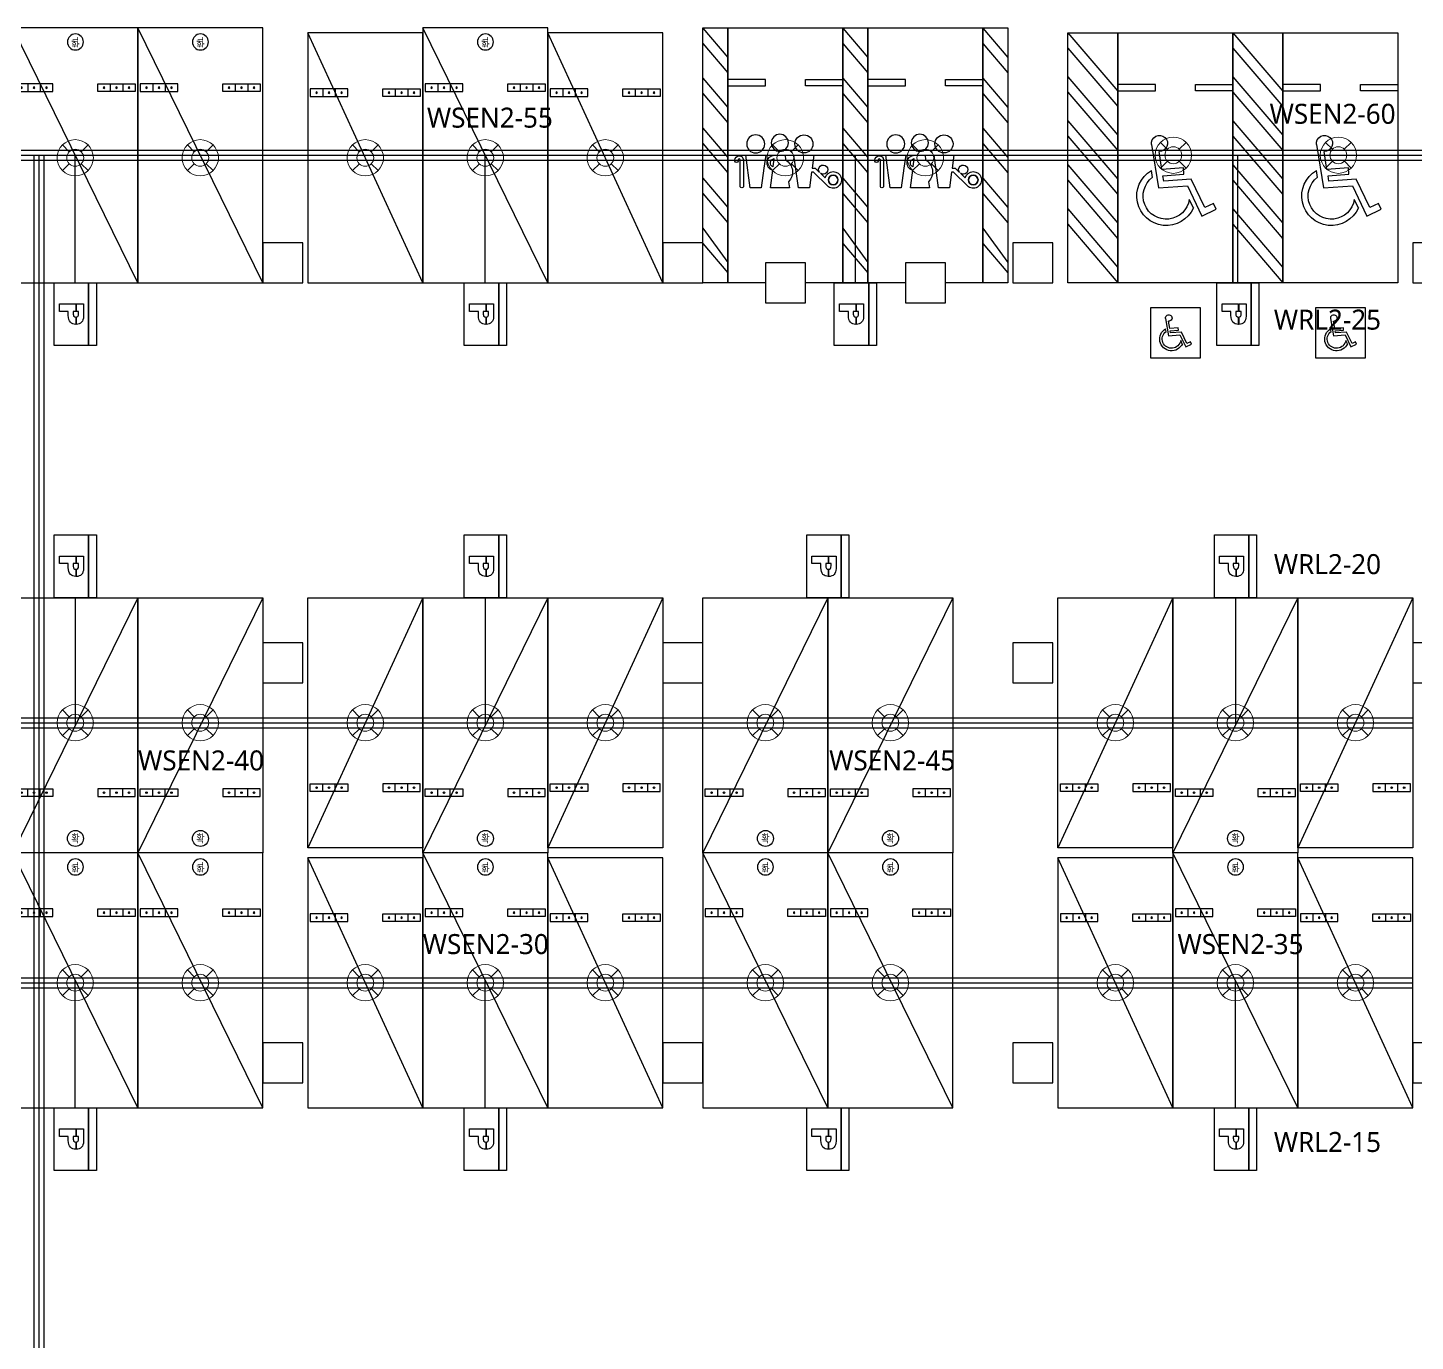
# Model space of a CAD drawing. Header units: millimetres. Extents: x -105683 to 94728, y -31127 to 151123.
# Drawn here: x 775 to 28522, y 26224 to 52495 of the extents above; entities that cross this region are included whole.
import ezdxf
from ezdxf.enums import TextEntityAlignment as Align

# ---------------------------------------------------------------- set-up
doc = ezdxf.new("R2010")
doc.units = ezdxf.units.MM
doc.linetypes.add('AUDIT_D_080121100638-0', pattern=[0])
for name, color, linetype in [('e-plan', 9, 'Continuous'), ('E-TEXT', 6, 'Continuous'), ('레이스웨이', 3, 'Continuous'), ('만공차등', 6, 'Continuous'), ('유도배선', 6, 'Continuous')]:
    doc.layers.add(name, color=color, linetype=linetype)
doc.layers.add('초음파센서', color=1, linetype='AUDIT_D_080121100638-0', lineweight=13)
doc.styles.add('xr_plan$0$신화문자', font='malgun_0.ttf', dxfattribs={"width": 0.9})
doc.styles.add('Xref-지하1층$0$USUN', font='malgun_0.ttf')

# ---------------------------------------------------------------- blocks, each defined once
blk = doc.blocks.new('xr_plan$0$장애인용주차')
at = {"layer": 'e-plan'}
for p, q in [((1242, 6043), (1358, 6285)), ((1289, 6221), (1256, 6153)), ((1382, 6217), (1273, 5990)), ((1358, 6285), (1473, 6230)), ((1451, 6184), (1382, 6217)), ((1473, 6230), (1451, 6184)), ((963, 5976), (954, 5920)), ((955, 5714), (1010, 6060)), ((1010, 6060), (1242, 6043)), ((1038, 5912), (1015, 5768)), ((1209, 5900), (1038, 5912)), ((1053, 6005), (1046, 5962)), ((1046, 5962), (1213, 5951)), ((1273, 5990), (1053, 6005)), ((1213, 5951), (1209, 5900)), ((2300, 5000), (0, 5000)), ((0, 5000), (0, 0)), ((2300, 0), (2300, 5000)), ((1391, 3062), (1681, 3666)), ((1681, 3666), (1968, 3528)), ((1509, 3505), (1427, 3335)), ((1741, 3496), (1468, 2929)), ((1913, 3413), (1741, 3496)), ((1968, 3528), (1913, 3413)), ((675, 2238), (811, 3102)), ((811, 3102), (1391, 3062)), ((693, 2892), (672, 2754)), ((919, 2967), (902, 2859)), ((902, 2859), (1318, 2830)), ((1468, 2929), (919, 2967)), ((1318, 2830), (1309, 2703)), ((882, 2733), (825, 2373)), ((1309, 2703), (882, 2733)), ((0, 0), (2300, 0))]:
    blk.add_line(p, q, dxfattribs=at)
at = {"layer": 'e-plan', "linetype": 'Continuous'}
for p, q in [((-1000, 3831), (0, 5000)), ((-1000, 3524), (0, 4692)), ((-1000, 2950), (0, 4119)), ((-1000, 2643), (0, 3811)), ((-1000, 2069), (0, 3238)), ((-1000, 1762), (0, 2931)), ((-1000, 1189), (0, 2357)), ((-1000, 881), (0, 2050)), ((-1000, 308), (0, 1476)), ((-1000, 0), (0, 1169))]:
    blk.add_line(p, q, dxfattribs=at)
for points in [[(650, 6500), (1650, 6500), (1650, 5500), (650, 5500)], [(-1000, 5000), (-1000, 0), (0, 0), (0, 5000)], [(750, 1165), (750, 1035), (0, 1035), (0, 1165)], [(1550, 1165), (1550, 1035), (2300, 1035), (2300, 1165)]]:
    blk.add_lwpolyline(points, close=True, dxfattribs=at)
at = {"layer": 'e-plan'}
for centre, radius, start, end in [((1073, 6125), 237, 23.9076, 239.8357), ((1073, 6125), 186, 8.5807, 233.5932), ((1019, 5704), 64.2, 171.0273, 93.0028), ((969, 3265), 591, 23.9076, 239.8357), ((969, 3265), 464, 8.5807, 233.5932), ((833, 2213), 161, 171.0273, 93.0028)]:
    blk.add_arc(centre, radius, start, end, dxfattribs=at)
blk = doc.blocks.new('xr_plan$0$노유자주차-1')
at = {"layer": 'e-plan', "linetype": 'Continuous'}
for p, q in [((684, 2800), (100, 3300)), ((992, 2800), (308, 3300)), ((1684, 2800), (1100, 3300)), ((1992, 2800), (1408, 3300)), ((2684, 2800), (2100, 3300)), ((2992, 2800), (2408, 3300)), ((3684, 2800), (3100, 3300)), ((3992, 2800), (3408, 3300)), ((4684, 2800), (4100, 3300)), ((4992, 2800), (4408, 3300)), ((684, 0), (100, 500)), ((992, 0), (308, 500)), ((1684, 0), (1100, 500)), ((1992, 0), (1408, 500)), ((2684, 0), (2100, 500)), ((2992, 0), (2408, 500)), ((3684, 0), (3100, 500)), ((3992, 0), (3408, 500)), ((4684, 0), (4100, 500)), ((4992, 0), (4408, 500))]:
    blk.add_line(p, q, dxfattribs=at)
for points in [[(-100, 2800), (5000, 2800), (5000, 3300), (-100, 3300)], [(3835, 2050), (3965, 2050), (3965, 2800), (3835, 2800)], [(-500, 1250), (-500, 2050), (300, 2050), (300, 1250)], [(3835, 1250), (3965, 1250), (3965, 500), (3835, 500)], [(-100, 0), (5000, 0), (5000, 500), (-100, 500)]]:
    blk.add_lwpolyline(points, close=True, dxfattribs=at)
for points in [[(-100, 1250), (-100, 500), (5000, 500), (5000, 2800), (-100, 2800), (-100, 2050)], [(1837, 2490), (2109, 2212)], [(2090, 2350), (1997, 2445)], [(2193, 2245), (2105, 2335)], [(2193, 2187), (2193, 2245)], [(2449, 2222), (2193, 2187)], [(2449, 1823), (2449, 2222)], [(2109, 2175), (1800, 2132)], [(1800, 2132), (1800, 1913)], [(2109, 2212), (2109, 2175)], [(1800, 1913), (2449, 1823)], [(1800, 1730), (1800, 1350), (2150, 1397)], [(1918, 1714), (1800, 1730)], [(2217, 1406), (2382, 1427)], [(2449, 1436), (2449, 1644), (2355, 1656)], [(2193, 1222), (1800, 1167), (1800, 948), (2449, 858), (2449, 1257), (2193, 1222)]]:
    blk.add_lwpolyline(points, dxfattribs=at)
for points in [[(1997, 2445, 3.739536), (1837, 2490)], [(2105, 2335, 17.371912), (2090, 2350)]]:
    blk.add_lwpolyline(points, format="xyb", dxfattribs=at)
for points in [[(1956, 2510, 1), (1956, 2703, 1), (1956, 2510)], [(2676, 1842, 1), (2676, 2203, 1), (2676, 1842)], [(2676, 877, -1), (2676, 1238, -1), (2676, 877)], [(1821, 812, 0.6678), (1821, 750), (2356, 750, -0.962707), (2355, 704), (2329, 704, 0.714286), (2329, 643), (2355, 643, 0.962707), (2361, 812)]]:
    blk.add_lwpolyline(points, format="xyb", close=True, dxfattribs=at)
for centre, radius in [((1956, 2607), 96.3), ((2698, 1540), 171)]:
    blk.add_circle(centre, radius, dxfattribs=at)
for centre, radius, start, end in [((2114, 1513), 281, 30.7481, 134.215), ((2297, 1436), 152, 195.0369, 360), ((2297, 1436), 85.3, 201.0118, 354.0251)]:
    blk.add_arc(centre, radius, start, end, dxfattribs=at)
blk = doc.blocks.new('xr_plan$0$확장형주차')
at = {"layer": 'e-plan', "linetype": 'Continuous'}
blk.add_line((2500, 5100), (0, 0), dxfattribs=at)
at = {"layer": 'e-plan'}
for p, q in [((0, 0), (0, 5100)), ((0, 5100), (2500, 5100)), ((2500, 5100), (2500, 0)), ((300, 1125), (300, 1275)), ((550, 1125), (550, 1275)), ((1950, 1125), (1950, 1275)), ((2200, 1125), (2200, 1275)), ((2500, 0), (0, 0))]:
    blk.add_line(p, q, dxfattribs=at)
for points in [[(800, 1275), (800, 1125), (50, 1125), (50, 1275)], [(2450, 1125), (2450, 1275), (1700, 1275), (1700, 1125)]]:
    blk.add_lwpolyline(points, close=True, dxfattribs=at)
for centre, radius in [((175, 1200), 15), ((425, 1200), 15), ((675, 1200), 15), ((1825, 1200), 15), ((2075, 1200), 15), ((2325, 1200), 15), ((1253, 285), 160)]:
    blk.add_circle(centre, radius, dxfattribs=at)
at = {"layer": 'e-plan', "style": 'xr_plan$0$신화문자', "width": 0.8}
blk.add_text('확', height=160, dxfattribs=at).set_placement((1253, 285), align=Align.MIDDLE_CENTER)
blk = doc.blocks.new('xr_plan$0$직각주차')
at = {"layer": 'e-plan'}
for p, q in [((2300, 5000), (0, 0)), ((0, 0), (0, 5000)), ((0, 5000), (2300, 5000)), ((2300, 5000), (2300, 0)), ((300, 1125), (300, 1275)), ((550, 1125), (550, 1275)), ((1750, 1125), (1750, 1275)), ((2000, 1125), (2000, 1275)), ((2300, 0), (0, 0))]:
    blk.add_line(p, q, dxfattribs=at)
for points in [[(800, 1275), (800, 1125), (50, 1125), (50, 1275)], [(2250, 1125), (2250, 1275), (1500, 1275), (1500, 1125)]]:
    blk.add_lwpolyline(points, close=True, dxfattribs=at)
for centre in [(175, 1200), (425, 1200), (675, 1200), (1625, 1200), (1875, 1200), (2125, 1200)]:
    blk.add_circle(centre, 15, dxfattribs=at)
blk = doc.blocks.new('Xref-지하1층')
at = {"layer": 'e-plan'}
for points in [[(9000, 59300), (9800, 59300), (9800, 60100), (9000, 60100)], [(17000, 59300), (17800, 59300), (17800, 60100), (17000, 60100)], [(24000, 59300), (24800, 59300), (24800, 60100), (24000, 60100)], [(32000, 59300), (32800, 59300), (32800, 60100), (32000, 60100)], [(9000, 51300), (9800, 51300), (9800, 52100), (9000, 52100)], [(17000, 51300), (17800, 51300), (17800, 52100), (17000, 52100)], [(24000, 51300), (24800, 51300), (24800, 52100), (24000, 52100)], [(32000, 51300), (32800, 51300), (32800, 52100), (32000, 52100)], [(9000, 43300), (9800, 43300), (9800, 44100), (9000, 44100)], [(17000, 43300), (17800, 43300), (17800, 44100), (17000, 44100)], [(24000, 43300), (24800, 43300), (24800, 44100), (24000, 44100)], [(32000, 43300), (32800, 43300), (32800, 44100), (32000, 44100)]]:
    blk.add_lwpolyline(points, close=True, dxfattribs=at)
at = {"layer": 'e-plan', "linetype": 'Continuous', "xscale": -1}
for name, p, rotation in [('xr_plan$0$확장형주차', (4000, 64400), 180), ('xr_plan$0$확장형주차', (6500, 64400), 180), ('xr_plan$0$확장형주차', (12200, 64400), 180), ('xr_plan$0$노유자주차-1', (17800, 59400), 270), ('xr_plan$0$노유자주차-1', (20600, 59400), 270), ('xr_plan$0$직각주차', (9900, 64300), 180), ('xr_plan$0$직각주차', (14700, 64300), 180), ('xr_plan$0$장애인용주차', (26100, 64300), 180), ('xr_plan$0$장애인용주차', (29400, 64300), 180), ('xr_plan$0$확장형주차', (4000, 47900), 180), ('xr_plan$0$확장형주차', (6500, 47900), 180), ('xr_plan$0$직각주차', (9900, 47800), 180), ('xr_plan$0$확장형주차', (12200, 47900), 180), ('xr_plan$0$직각주차', (14700, 47800), 180), ('xr_plan$0$확장형주차', (17800, 47900), 180), ('xr_plan$0$확장형주차', (20300, 47900), 180), ('xr_plan$0$직각주차', (24900, 47800), 180), ('xr_plan$0$확장형주차', (27200, 47900), 180), ('xr_plan$0$직각주차', (29700, 47800), 180)]:
    blk.add_blockref(name, p, dxfattribs=dict(at, rotation=rotation))
at = {"layer": 'e-plan', "linetype": 'Continuous'}
for name, p in [('xr_plan$0$확장형주차', (4000, 47900)), ('xr_plan$0$확장형주차', (6500, 47900)), ('xr_plan$0$직각주차', (9900, 48000)), ('xr_plan$0$확장형주차', (12200, 47900)), ('xr_plan$0$직각주차', (14700, 48000)), ('xr_plan$0$확장형주차', (17800, 47900)), ('xr_plan$0$확장형주차', (20300, 47900)), ('xr_plan$0$직각주차', (24900, 48000)), ('xr_plan$0$확장형주차', (27200, 47900)), ('xr_plan$0$직각주차', (29700, 48000))]:
    blk.add_blockref(name, p, dxfattribs=at)
blk = doc.blocks.new('센서')
at = {"layer": '초음파센서'}
for p, q in [((-256, 256), (-120, 119)), ((119, 120), (256, 256)), ((-256, -256), (-119, -120)), ((120, -119), (256, -256))]:
    blk.add_line(p, q, dxfattribs=at)
for major_axis, start_param, end_param in [((0, 362), 2.801804347482335, 9.08498965466192), ((0, 169), 2.862310370331366, 9.145495677510953)]:
    blk.add_ellipse((0, 0), major_axis=major_axis, ratio=1, start_param=start_param, end_param=end_param, dxfattribs=at)
blk = doc.blocks.new('만공차등')
at = {"layer": '만공차등', "color": 2}
for p, q in [((256, 773), (1281, 773)), ((256, 86), (256, 773)), ((1281, 773), (1281, 86)), ((1281, 647), (256, 647)), ((256, 647), (1281, 647)), ((602, 442), (724, 442)), ((602, 436), (724, 436)), ((817, 442), (935, 442)), ((817, 436), (935, 436)), ((1281, 86), (256, 86))]:
    blk.add_line(p, q, dxfattribs=at)
for points in [[(602, 563), (602, 563), (804, 563), (804, 563)], [(602, 442), (602, 509), (602, 563), (602, 563)], [(758, 483), (758, 483), (724, 483), (724, 483)], [(724, 483), (724, 483), (724, 463), (724, 442)], [(805, 470), (797, 479), (781, 483), (758, 483)], [(804, 563), (848, 563), (881, 552), (902, 531)], [(817, 442), (816, 453), (812, 462), (805, 470)], [(602, 170), (602, 170), (602, 322), (602, 436)], [(724, 436), (724, 415), (724, 395), (724, 395)], [(724, 395), (724, 395), (754, 395), (754, 395)], [(790, 316), (790, 316), (724, 316), (724, 316)], [(724, 316), (724, 316), (724, 170), (724, 170)], [(754, 395), (777, 395), (793, 399), (803, 407)], [(900, 349), (876, 327), (839, 316), (790, 316)], [(803, 407), (812, 415), (817, 425), (817, 436)], [(935, 436), (934, 400), (922, 370), (900, 349)], [(724, 170), (724, 170), (602, 170), (602, 170)]]:
    blk.add_open_spline(points, degree=3, dxfattribs=at)
blk.add_open_spline([(902, 531), (924, 510), (935, 481), (935, 442), (935, 442), (935, 442), (935, 442)], degree=3, knots=[0.4989771, 0.4989771, 0.4989771, 0.4989771, 0.9979543, 0.9979543, 0.9979543, 1, 1, 1, 1], dxfattribs=at)

msp = doc.modelspace()

# ---------------------------------------------------------------- linework, layer by layer
at = {"layer": '레이스웨이'}
for points in [[(-8925, 50045), (51875, 50045)], [(906, 6615), (906, 49945)], [(1106, 6615), (1106, 49945)], [(-8925, 49845), (51875, 49845)], [(-6225, 38695), (28475, 38695)], [(-6225, 38495), (28475, 38495)], [(-6225, 33495), (28475, 33495)], [(-6225, 33295), (28475, 33295)]]:
    msp.add_lwpolyline(points, dxfattribs=at)
at = {"layer": '만공차등', "color": 4, "linetype": 'Continuous', "ltscale": 2}
for points in [[(1725, 47395), (1725, 49945)], [(9925, 47395), (9925, 49945)], [(17325, 47395), (17325, 49945)], [(24975, 47395), (24975, 49945)], [(1725, 41095), (1725, 38545)], [(9925, 41095), (9925, 38545)], [(16775, 41095), (16775, 38545)], [(24925, 41095), (24925, 38545)], [(1725, 30895), (1725, 33445)], [(9925, 30895), (9925, 33445)], [(16775, 30895), (16775, 33445)], [(24925, 30895), (24925, 33445)]]:
    msp.add_lwpolyline(points, dxfattribs=at)
at = {"layer": '유도배선'}
for points in [[(-8925, 49945), (51875, 49945)], [(1006, 6615), (1006, 49945)], [(-6225, 38595), (28475, 38595)], [(-6225, 33395), (28475, 33395)]]:
    msp.add_lwpolyline(points, dxfattribs=at)

# ---------------------------------------------------------------- block references
at = {"layer": 'e-plan'}
msp.add_blockref('Xref-지하1층', (-3525, -11905), dxfattribs=at)
at = {"layer": '만공차등', "xscale": 1.226069819647817, "yscale": 1.226069819647817, "zscale": 1.226069819647817, "rotation": 270}
for p in [(1199, 47709), (9399, 47709), (16799, 47709), (24449, 47709), (1199, 42666), (9399, 42666), (16249, 42666), (24399, 42666), (1199, 31209), (9399, 31209), (16249, 31209), (24399, 31209)]:
    msp.add_blockref('만공차등', p, dxfattribs=at)
at = {"layer": '초음파센서'}
for p in [(1725, 49895), (4225, 49895), (7525, 49895), (9925, 49895), (12325, 49895), (15925, 49895), (18725, 49895), (23684, 49945), (26984, 49945), (1725, 38595), (4225, 38595), (7525, 38595), (9925, 38595), (12325, 38595), (15525, 38595), (18025, 38595), (22525, 38595), (24925, 38595), (27325, 38595), (1725, 33395), (4225, 33395), (7525, 33395), (9925, 33395), (12325, 33395), (15525, 33395), (18025, 33395), (22525, 33395), (24925, 33395), (27325, 33395)]:
    msp.add_blockref('센서', p, dxfattribs=at)

# ---------------------------------------------------------------- texts
at = {"layer": 'E-TEXT', "style": 'Xref-지하1층$0$USUN'}
for s, p in [('WSEN2-55', (10017, 50697)), ('WSEN2-60', (26869, 50774)), ('WRL2-25', (26766, 46657)), ('WRL2-20', (26766, 41767)), ('WSEN2-40', (4241, 37841)), ('WSEN2-45', (18062, 37841)), ('WSEN2-30', (9934, 34168)), ('WSEN2-35', (25027, 34168)), ('WRL2-15', (26766, 30210))]:
    msp.add_text(s, height=400, dxfattribs=at).set_placement(p, align=Align.MIDDLE_CENTER)

doc.saveas('drawing.dxf')
